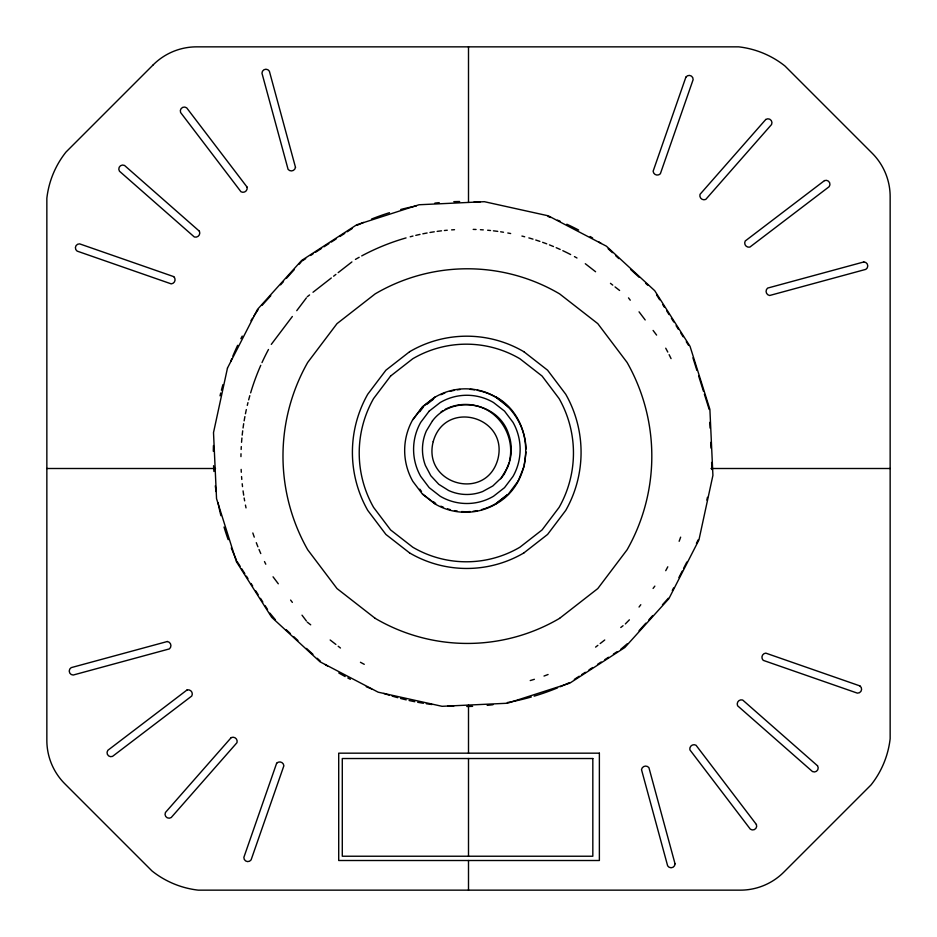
<?xml version="1.0" encoding="UTF-8"?>
<svg xmlns="http://www.w3.org/2000/svg" width="937" height="937" viewBox="0 0 937 937"><rect width="100%" height="100%" fill="white"/><g stroke="black" fill="none" stroke-linecap="round" stroke-linejoin="round"><path stroke-width="1.41" d="M509.447 461.039C514.144 441.819 505.09 420.76 488.177 410.605A44.707 44.707 0 0 0 455.066 405.674M524.322 464.963L526.008 451.903M706.861 500.089L707.447 497.336M505.254 472.236L509.283 462.363M518.067 481.278L524.146 466.31M672.286 590.497L673.609 587.909M678.903 577.555L682.218 571.09M683.541 568.501L686.844 562.036M696.425 543.319L698.276 539.7M271.285 344.383L292.356 316.483M296.748 310.674L306.399 297.884M412.971 419.635L422.622 406.869L435.19 397.077A59.886 59.886 0 0 1 495.86 397.077C513.792 408.145 525.516 428.01 526.032 449.128M419.776 411.753L423.266 407.138M500.756 478.76L504.75 473.466M518.126 481.079L508.428 494.045L495.86 503.837M629.383 619.826L625.342 623.937M639.046 607.035L640.803 604.716M653.089 588.436L654.846 586.117M262.009 305.415L270.805 295.67M280.561 284.836L283.489 281.592M286.417 278.348L294.23 269.68M299.114 264.269L301.07 262.102M627.31 643.731L620.716 649.353M639.022 630.742L645.862 623.152M648.791 619.907L652.691 615.574M662.459 604.752L668.315 598.251M307.277 296.724L309.573 294.932M313.005 292.262L331.311 277.984M333.595 276.204L335.891 274.424M338.175 272.632L351.902 261.938M409.574 351.738L385.903 370.197L367.726 394.254A117.675 117.675 0 0 0 367.737 510.384L385.903 534.441L409.574 552.9M435.096 396.913L422.493 406.74L412.819 419.542A62.638 62.638 0 0 0 412.83 481.36L422.493 494.174L435.096 503.989A60.062 60.062 0 0 0 495.954 504.001C535.624 482.04 535.624 418.874 495.954 396.913M426.663 404.491L433.48 399.174M440.788 412.233L442.873 410.605M507.397 494.654L496.048 503.509A59.511 59.511 0 0 1 481.513 509.634M523.9 552.9L547.583 534.441L565.749 510.396A117.675 117.675 0 0 0 565.737 394.254L547.583 370.197L523.9 351.738M559.6 618.338L597.794 588.565L627.099 549.773A189.813 189.813 0 0 0 627.087 362.443L597.794 323.64L559.6 293.878A182.001 182.001 0 0 0 375.187 293.867L337.004 323.64L307.699 362.443A189.813 189.813 0 0 0 307.699 549.761L337.004 588.565L375.187 618.338M595.592 647.127L597.876 645.347M600.172 643.555L604.74 639.994M620.762 627.497L623.058 625.717M302.042 261.025L305.708 258.647M310.592 255.485L313.028 253.904M315.476 252.322L321.578 248.375M324.015 246.794L328.899 243.632M331.335 242.051L336.219 238.888M339.885 236.511L344.769 233.36M347.205 231.779L352.089 228.616M574.334 679.384L579.218 676.221M581.654 674.64L585.32 672.274M588.975 669.896L592.641 667.531M597.525 664.368L601.191 661.99M604.845 659.625L608.511 657.259M613.395 654.096L617.05 651.719M46.85 468.5L215.498 468.5M710.984 468.5L890.15 468.5M585.297 263.719L595.592 271.742M610.467 283.337L612.751 285.129M615.047 286.909L619.615 290.47M508.533 407.138L496.048 397.405A59.511 59.511 0 0 0 477.331 390.307M433.48 501.74L435.752 503.509M422.622 494.045L435.19 503.837M307.277 622.156L310.709 624.827M330.164 639.994L335.891 644.445M338.175 646.237L340.459 648.017M608.125 248.727L612.411 252.674M615.621 255.637L618.842 258.6M630.624 269.446L639.198 277.34M645.628 283.267L647.772 285.235M275.431 619.802L269.879 613.138M286.148 629.664L290.435 633.611M293.656 636.574L297.943 640.521M306.516 648.416L312.935 654.331M317.221 658.278L320.442 661.241M628.504 297.884L630.261 300.203M639.046 311.834L645.195 319.962M653.089 330.433L656.603 335.083M419.776 489.161L421.521 491.468M273.042 576.817L278.301 583.798M290.599 600.067L292.356 602.386M302.007 615.176L306.399 620.985M656.544 294.85L659.671 299.793M662.81 304.724L664.368 307.184M666.722 310.885L669.065 314.586M671.407 318.287L673.762 321.988M676.104 325.689L678.447 329.391M680.801 333.08L683.143 336.781M686.271 341.724L688.625 345.413M237.014 561.345L240.141 566.276M241.711 568.747L244.838 573.678M246.408 576.15L247.965 578.609M251.093 583.54L252.662 586.012M255.789 590.942L258.143 594.644M260.486 598.345L262.828 602.046M265.183 605.747L267.525 609.437M692.923 357.817L696.882 370.384M698.639 375.96L703.476 391.315M704.355 394.114L709.192 409.457M709.789 422.341L710.047 428.068M710.703 442.381L710.972 448.109M711.628 462.421L711.956 469.578M468.5 46.85L468.5 202.415M468.5 704.882L468.5 753.172M468.5 758.525L468.5 856.231M468.5 860.506L468.5 890.15M265.792 564.203A233.172 233.172 0 0 1 264.492 561.579M260.779 553.568A233.172 233.172 0 0 1 259.034 549.515M257.909 546.786A233.172 233.172 0 0 1 256.293 542.675M254.267 537.147A233.172 233.172 0 0 1 252.838 532.977M246.021 507.889A233.172 233.172 0 0 1 245.447 505.09M244.639 500.85A233.172 233.172 0 0 1 244.147 498.015M243.69 495.169A233.172 233.172 0 0 1 243.07 490.894M242.519 486.596A233.172 233.172 0 0 1 242.203 483.738M241.793 479.439A233.172 233.172 0 0 1 241.559 476.57M241.289 472.271A233.172 233.172 0 0 1 241.149 469.402M240.95 456.6A233.172 233.172 0 0 1 240.996 453.742M241.149 449.467A233.172 233.172 0 0 1 241.289 446.598M241.559 442.299A233.172 233.172 0 0 1 241.922 438.001M242.203 435.131A233.172 233.172 0 0 1 242.695 430.833M243.07 427.975A233.172 233.172 0 0 1 243.69 423.7M244.147 420.854A233.172 233.172 0 0 1 244.897 416.602M245.447 413.779A233.172 233.172 0 0 1 246.326 409.574M247.286 405.393A233.172 233.172 0 0 1 247.954 402.629M248.668 399.876A233.172 233.172 0 0 1 249.816 395.672M250.636 392.872A233.172 233.172 0 0 1 260.779 365.301M261.985 362.607A233.172 233.172 0 0 1 268.486 349.478M680.649 537.147A233.172 233.172 0 0 1 679.138 541.293M667.788 566.803A233.172 233.172 0 0 1 665.727 570.68M665.727 348.201A233.172 233.172 0 0 1 667.788 352.066M669.112 354.666A233.172 233.172 0 0 1 671.056 358.613M548.086 674.499A223.568 223.568 0 0 1 543.999 676.045M534.383 679.302A223.568 223.568 0 0 1 530.237 680.555M364.27 664.321A223.568 223.568 0 0 1 360.44 662.283M355.428 259.408A223.568 223.568 0 0 1 359.176 257.288M361.717 255.906A223.568 223.568 0 0 1 406.061 237.916M410.207 236.78A223.568 223.568 0 0 1 412.983 236.054M415.782 235.374A223.568 223.568 0 0 1 419.999 234.414M422.833 233.817A223.568 223.568 0 0 1 427.108 232.997M429.966 232.481A223.568 223.568 0 0 1 434.276 231.79M437.157 231.38A223.568 223.568 0 0 1 441.491 230.83M444.384 230.514A223.568 223.568 0 0 1 447.277 230.233M451.611 229.881A223.568 223.568 0 0 1 454.504 229.694M473.197 229.389A223.568 223.568 0 0 1 476.066 229.483M480.4 229.694A223.568 223.568 0 0 1 483.293 229.881M487.638 230.233A223.568 223.568 0 0 1 490.531 230.514M493.424 230.83A223.568 223.568 0 0 1 497.746 231.38M500.627 231.79A223.568 223.568 0 0 1 503.509 232.247M507.807 232.997A223.568 223.568 0 0 1 510.653 233.536M521.921 236.054A223.568 223.568 0 0 1 524.708 236.78M528.855 237.916A223.568 223.568 0 0 1 533.001 239.146M535.753 240.013A223.568 223.568 0 0 1 539.888 241.383M542.628 242.332A223.568 223.568 0 0 1 546.728 243.843M549.445 244.897A223.568 223.568 0 0 1 553.498 246.536M556.18 247.684A223.568 223.568 0 0 1 560.185 249.453M562.821 250.683A223.568 223.568 0 0 1 570.633 254.548M574.463 256.597A223.568 223.568 0 0 1 576.981 257.991M477.331 510.606A59.511 59.511 0 0 1 473.056 511.286M470.187 511.555A59.511 59.511 0 0 1 465.9 511.719M464.471 511.696A59.511 59.511 0 0 1 461.613 511.555M457.315 511.087A59.511 59.511 0 0 1 454.468 510.606M450.287 509.634A59.511 59.511 0 0 1 447.546 508.814M443.482 507.327A59.511 59.511 0 0 1 440.835 506.179M440.835 394.735A59.511 59.511 0 0 1 444.829 393.06M450.287 391.279A59.511 59.511 0 0 1 454.468 390.307M457.315 389.827A59.511 59.511 0 0 1 460.172 389.476M470.187 389.359A59.511 59.511 0 0 1 474.485 389.827M445.18 409.34A44.707 44.707 0 0 1 453.801 406.002M236.452 560.01A254.653 254.653 0 0 1 231.287 547.922M228.171 539.665A254.653 254.653 0 0 1 224.025 527.051M220.909 515.69A254.653 254.653 0 0 1 218.04 502.818M216.096 491.503A254.653 254.653 0 0 1 215.311 485.823M213.917 471.475A254.653 254.653 0 0 1 213.577 465.712M213.32 451.283A254.653 254.653 0 0 1 213.449 445.532M220.031 395.812A254.653 254.653 0 0 1 220.71 393.001M221.413 390.214A254.653 254.653 0 0 1 222.924 384.65M230.689 361.483A254.653 254.653 0 0 1 231.767 358.766M232.88 356.06A254.653 254.653 0 0 1 237.647 345.32M240.879 338.702A254.653 254.653 0 0 1 242.226 336.078M250.94 320.735A254.653 254.653 0 0 1 252.486 318.24M254.056 315.781A254.653 254.653 0 0 1 258.085 309.725M356.95 225.407A247.801 247.801 0 0 1 363.521 222.409M371.556 219.047A247.801 247.801 0 0 1 389.476 212.699M400.72 209.49A247.801 247.801 0 0 1 416.297 205.964M434.873 203.106A247.801 247.801 0 0 1 439.23 202.65M453.813 201.666A247.801 247.801 0 0 1 459.657 201.514M474.216 201.736A247.801 247.801 0 0 1 479.99 202.064M548.028 216.482A247.801 247.801 0 0 1 550.733 217.489M557.48 220.148A247.801 247.801 0 0 1 560.162 221.273M566.838 224.224A247.801 247.801 0 0 1 578.656 230.057M590.146 236.499A247.801 247.801 0 0 1 592.641 238.01M598.79 241.898A247.801 247.801 0 0 1 601.203 243.503M569.473 682.593A247.801 247.801 0 0 1 560.244 686.739M557.562 687.863A247.801 247.801 0 0 1 534.149 696.156M531.338 696.976A247.801 247.801 0 0 1 507.292 702.563M492.991 704.718A247.801 247.801 0 0 1 487.193 705.35M472.611 706.334A247.801 247.801 0 0 1 466.767 706.486M453.66 706.322A247.801 247.801 0 0 1 447.874 706.029M432.062 704.53A247.801 247.801 0 0 1 426.3 703.734M423.43 703.277A247.801 247.801 0 0 1 417.668 702.281M414.798 701.719A247.801 247.801 0 0 1 409.071 700.513M406.225 699.857A247.801 247.801 0 0 1 400.544 698.44M397.733 697.678A247.801 247.801 0 0 1 392.123 696.074M389.347 695.219A247.801 247.801 0 0 1 383.83 693.427M371.638 688.941A247.801 247.801 0 0 1 366.262 686.727M350.368 679.302A247.801 247.801 0 0 1 347.768 677.943M345.179 676.561A247.801 247.801 0 0 1 338.796 672.977M327.634 666.09A247.801 247.801 0 0 1 325.221 664.497M523.9 552.912A112.838 112.838 0 0 1 409.574 552.912M559.6 618.35A182.001 182.001 0 0 1 375.187 618.35M409.574 351.738A112.838 112.838 0 0 1 523.9 351.738M433.199 441.655C422.224 484.394 485.987 502.185 497.852 459.259C508.826 416.52 445.052 398.729 433.199 441.655M227.48 368.054L213.507 432.625L216.541 498.66L236.382 561.65L271.683 617.296L320.044 661.815L378.15 692.174L442.065 706.311L507.409 703.242L569.755 683.19L624.827 647.514L668.889 598.661L698.932 539.946L712.916 475.364L709.883 409.34L690.042 346.35L654.729 290.704L606.38 246.173L548.262 215.815L484.359 201.689L419.015 204.758L356.669 224.81L301.597 260.486L257.534 309.339L227.48 368.054M276.638 763.245L243.866 857.367A3.971 3.971 0 0 0 251.104 859.885L283.876 765.775A4.193 4.193 0 0 0 276.638 763.245M685.896 77.115L653.124 171.225A4.193 4.193 0 0 0 660.362 173.755L693.134 79.633A3.971 3.971 0 0 0 685.896 77.115M432.461 420.877L426.37 430.891A45.749 45.749 0 0 0 425.351 465.384L430.844 475.762L438.797 484.324L448.647 490.519A43.758 43.758 0 0 0 482.614 491.55L492.827 485.963L501.26 477.893L507.35 467.879A45.749 45.749 0 0 0 508.369 433.374C497.922 402.032 452.348 394.336 432.461 420.877M390.6 376.042L373.57 398.576A110.25 110.25 0 0 0 373.582 507.385L390.6 529.932L412.784 547.22A105.717 105.717 0 0 0 519.894 547.22L542.078 529.932L559.096 507.397A110.25 110.25 0 0 0 559.096 398.588L542.078 376.042L519.894 358.754A105.717 105.717 0 0 0 412.772 358.742L390.6 376.042M429.193 411.12L420.725 422.329A54.838 54.838 0 0 0 420.725 476.441L429.193 487.65L440.226 496.259A52.577 52.577 0 0 0 493.506 496.259L504.528 487.65L512.996 476.441A54.838 54.838 0 0 0 512.996 422.329L504.528 411.12L493.494 402.512A52.577 52.577 0 0 0 440.226 402.512L429.193 411.12M765.798 119.456L700.021 194.334A4.193 4.193 0 0 0 705.784 199.394L771.561 124.516A3.971 3.971 0 0 0 765.798 119.456M231.216 737.606L165.439 812.484A3.971 3.971 0 0 0 171.202 817.544L236.979 742.666A4.193 4.193 0 0 0 231.216 737.606M153.2 64.84L66.012 152.028A90.784 90.784 0 0 0 46.85 198.281L46.85 740.371A61.432 61.432 0 0 0 64.84 783.8L152.028 870.988A90.784 90.784 0 0 0 198.281 890.15L740.371 890.15A61.432 61.432 0 0 0 783.8 872.16L870.988 784.972A90.784 90.784 0 0 0 890.15 738.719L890.15 196.629A61.432 61.432 0 0 0 872.16 153.2L784.972 66.012A90.784 90.784 0 0 0 738.719 46.85L196.629 46.85A61.432 61.432 0 0 0 153.2 64.84M824.501 180.595L745.22 240.996A4.193 4.193 0 0 0 749.869 247.099L829.14 186.697A3.971 3.971 0 0 0 824.501 180.595M187.131 689.901L107.86 750.303A3.971 3.971 0 0 0 112.499 756.405L191.78 696.004A4.193 4.193 0 0 0 187.131 689.901M863.809 261.962L767.626 288.092A4.193 4.193 0 0 0 769.64 295.495L865.811 269.364A3.971 3.971 0 0 0 863.809 261.962M167.36 641.505L71.189 667.636A3.971 3.971 0 0 0 73.191 675.038L169.374 648.908A4.193 4.193 0 0 0 167.36 641.505M599.375 753.172L338.714 753.172L338.714 860.506L599.375 860.506L599.375 753.172M592.828 758.525L342.286 758.525L342.286 856.231L592.828 856.231L592.828 758.525M173.755 276.638L79.633 243.866A3.971 3.971 0 0 0 77.115 251.104L171.225 283.876A4.193 4.193 0 0 0 173.755 276.638M859.885 685.896L765.775 653.124A4.193 4.193 0 0 0 763.245 660.362L857.367 693.134A3.971 3.971 0 0 0 859.885 685.896M817.544 765.798L742.666 700.021A4.193 4.193 0 0 0 737.606 705.784L812.484 771.561A3.971 3.971 0 0 0 817.544 765.798M199.394 231.216L124.516 165.439A3.971 3.971 0 0 0 119.456 171.202L194.334 236.979A4.193 4.193 0 0 0 199.394 231.216M756.405 824.501L696.004 745.22A4.193 4.193 0 0 0 689.901 749.869L750.303 829.14A3.971 3.971 0 0 0 756.405 824.501M247.099 187.131L186.697 107.86A3.971 3.971 0 0 0 180.595 112.499L240.996 191.78A4.193 4.193 0 0 0 247.099 187.131M675.038 863.809L648.908 767.626A4.193 4.193 0 0 0 641.505 769.64L667.636 865.811A3.971 3.971 0 0 0 675.038 863.809M295.495 167.36L269.364 71.189A3.971 3.971 0 0 0 261.962 73.191L288.092 169.374A4.193 4.193 0 0 0 295.495 167.36"/></g></svg>
